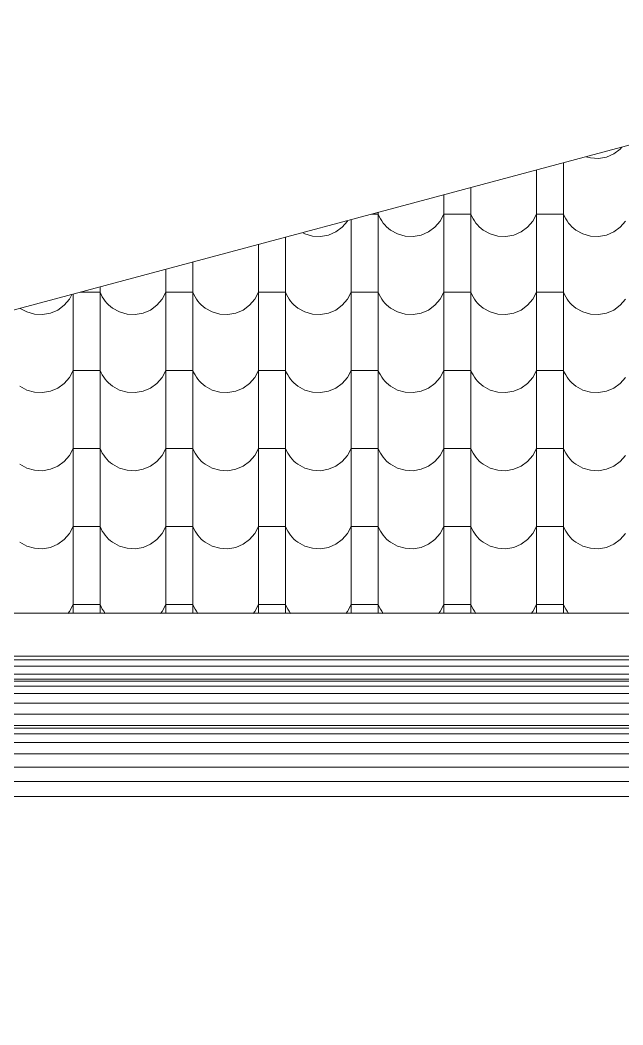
# Model space of a CAD drawing. Header units: millimetres. Extents: x 3554773 to 3850347, y -1853213 to -1653133.
# Drawn here: x 3582313 to 3586654, y -1696545 to -1689310 of the extents above; entities that cross this region are included whole.
import ezdxf

# ---------------------------------------------------------------- set-up
doc = ezdxf.new("R2010")
doc.units = ezdxf.units.MM
doc.header["$MEASUREMENT"] = 0
doc.set_wipeout_variables(frame=1)
doc.linetypes.add('Wipeout_Contour', pattern=[1000, 0, -1000])
doc.layers.add('Shell - Roof', color=7, linetype='Continuous')
doc.layers.add('Structural - Bearing', color=7, linetype='Continuous')
for name, color, linetype, lineweight, true_color in [('Shell - Roof_Pen_No__72', 7, 'Continuous', 20, 0xbf8080), ('Shell - Roof_Pen_No__92', 7, 'Continuous', 13, 0xbf8080), ('Structural - Bearing_Pen_No__87', 7, 'Continuous', 20, 0x6a6a6a)]:
    doc.layers.add(name, color=color, linetype=linetype, lineweight=lineweight, true_color=true_color)

# ---------------------------------------------------------------- blocks, each defined once
blk = doc.blocks.new('*X17', base_point=(2062354.7, -947561.6))
at = {"layer": 'Shell - Roof_Pen_No__72', "linetype": 'Continuous'}
for p, q in [((3674694.7, -1724788.4), (3674697.8, -1724784.9)), ((3674634.1, -1724801.9), (3674642, -1724804.1)), ((3674656.2, -1724804.9), (3674670.2, -1724802.4)), ((3674670.2, -1724802.4), (3674683.2, -1724796.8)), ((3674683.2, -1724796.8), (3674694.7, -1724788.4)), ((3674593.7, -1724812.8), (3674593.7, -1724849.6)), ((3674642, -1724804.1), (3674656.2, -1724804.9)), ((3674545.7, -1724825.6), (3674545.7, -1724849.6)), ((3674545.7, -1724850.1), (3674545.7, -1724988.6)), ((3674593.7, -1724850.1), (3674593.7, -1724988.6)), ((3674380.7, -1724869.8), (3674380.7, -1724988.6)), ((3674428.7, -1724857), (3674428.7, -1724988.6)), ((3674263.7, -1724904.2), (3674252.5, -1724904.2)), ((3674263.7, -1724901.2), (3674263.7, -1724988.6)), ((3674263.7, -1724904.2), (3674265.5, -1724908.4)), ((3674265.5, -1724908.4), (3674267.7, -1724912.4)), ((3674374, -1724916.7), (3674380.7, -1724904.2)), ((3674404.7, -1724904.2), (3674380.7, -1724904.2)), ((3674428.7, -1724904.2), (3674404.7, -1724904.2)), ((3674428.7, -1724904.2), (3674430.5, -1724908.4)), ((3674430.5, -1724908.4), (3674432.7, -1724912.4)), ((3674539, -1724916.7), (3674545.7, -1724904.2)), ((3674569.7, -1724904.2), (3674545.7, -1724904.2)), ((3674593.7, -1724904.2), (3674569.7, -1724904.2)), ((3674593.7, -1724904.2), (3674595.5, -1724908.4)), ((3674595.5, -1724908.4), (3674597.7, -1724912.4)), ((3674188.2, -1724935.8), (3674199.7, -1724927.4)), ((3674199.7, -1724927.4), (3674209, -1724916.7)), ((3674209, -1724916.7), (3674209.6, -1724915.7)), ((3674215.7, -1724914), (3674215.7, -1724988.6)), ((3674267.7, -1724912.4), (3674270.1, -1724916.3)), ((3674270.1, -1724916.3), (3674272.7, -1724919.9)), ((3674272.7, -1724919.9), (3674275.7, -1724923.4)), ((3674275.7, -1724923.4), (3674278.9, -1724926.7)), ((3674278.9, -1724926.7), (3674282.3, -1724929.7)), ((3674353.2, -1724935.8), (3674364.7, -1724927.4)), ((3674364.7, -1724927.4), (3674374, -1724916.7)), ((3674432.7, -1724912.4), (3674435.1, -1724916.3)), ((3674435.1, -1724916.3), (3674437.7, -1724919.9)), ((3674437.7, -1724919.9), (3674440.7, -1724923.4)), ((3674440.7, -1724923.4), (3674443.9, -1724926.7)), ((3674443.9, -1724926.7), (3674447.3, -1724929.7)), ((3674518.2, -1724935.8), (3674529.7, -1724927.4)), ((3674529.7, -1724927.4), (3674539, -1724916.7)), ((3674597.7, -1724912.4), (3674600.1, -1724916.3)), ((3674600.1, -1724916.3), (3674602.7, -1724919.9)), ((3674602.7, -1724919.9), (3674605.7, -1724923.4)), ((3674605.7, -1724923.4), (3674608.9, -1724926.7)), ((3674608.9, -1724926.7), (3674612.3, -1724929.7)), ((3674683.2, -1724935.8), (3674694.7, -1724927.4)), ((3674694.7, -1724927.4), (3674704, -1724916.7)), ((3674098.7, -1724945.4), (3674098.7, -1724988.6)), ((3674129.5, -1724937.1), (3674133.3, -1724939.3)), ((3674133.3, -1724939.3), (3674147, -1724943.1)), ((3674147, -1724943.1), (3674161.2, -1724943.9)), ((3674161.2, -1724943.9), (3674175.2, -1724941.4)), ((3674175.2, -1724941.4), (3674188.2, -1724935.8)), ((3674282.3, -1724929.7), (3674285.9, -1724932.4)), ((3674285.9, -1724932.4), (3674298.3, -1724939.3)), ((3674298.3, -1724939.3), (3674312, -1724943.1)), ((3674312, -1724943.1), (3674326.2, -1724943.9)), ((3674326.2, -1724943.9), (3674340.2, -1724941.4)), ((3674340.2, -1724941.4), (3674353.2, -1724935.8)), ((3674447.3, -1724929.7), (3674450.9, -1724932.4)), ((3674450.9, -1724932.4), (3674463.3, -1724939.3)), ((3674463.3, -1724939.3), (3674477, -1724943.1)), ((3674477, -1724943.1), (3674491.2, -1724943.9)), ((3674491.2, -1724943.9), (3674505.2, -1724941.4)), ((3674505.2, -1724941.4), (3674518.2, -1724935.8)), ((3674612.3, -1724929.7), (3674615.9, -1724932.4)), ((3674615.9, -1724932.4), (3674628.3, -1724939.3)), ((3674628.3, -1724939.3), (3674642, -1724943.1)), ((3674642, -1724943.1), (3674656.2, -1724943.9)), ((3674656.2, -1724943.9), (3674670.2, -1724941.4)), ((3674670.2, -1724941.4), (3674683.2, -1724935.8)), ((3674050.7, -1724958.3), (3674050.7, -1724988.6)), ((3673933.7, -1724989.6), (3673933.7, -1725127.6)), ((3674050.7, -1724989.1), (3674050.7, -1725127.6)), ((3674098.7, -1724989.1), (3674098.7, -1725127.6)), ((3674215.7, -1724989.1), (3674215.7, -1725127.6)), ((3674263.7, -1724989.1), (3674263.7, -1725127.6)), ((3674380.7, -1724989.1), (3674380.7, -1725127.6)), ((3674428.7, -1724989.1), (3674428.7, -1725127.6)), ((3674545.7, -1724989.1), (3674545.7, -1725127.6)), ((3674593.7, -1724989.1), (3674593.7, -1725127.6)), ((3673885.7, -1725002.5), (3673885.7, -1725127.6)), ((3673768.7, -1725033.8), (3673768.7, -1725127.6)), ((3673714, -1725055.7), (3673718.5, -1725047.3)), ((3673720.7, -1725046.7), (3673720.7, -1725127.6)), ((3673744.7, -1725043.2), (3673733.7, -1725043.2)), ((3673768.7, -1725043.2), (3673744.7, -1725043.2)), ((3673768.7, -1725043.2), (3673770.5, -1725047.4)), ((3673770.5, -1725047.4), (3673772.7, -1725051.4)), ((3673772.7, -1725051.4), (3673775.1, -1725055.3)), ((3673879, -1725055.7), (3673885.7, -1725043.2)), ((3673909.7, -1725043.2), (3673885.7, -1725043.2)), ((3673933.7, -1725043.2), (3673909.7, -1725043.2)), ((3673933.7, -1725043.2), (3673935.5, -1725047.4)), ((3673935.5, -1725047.4), (3673937.7, -1725051.4)), ((3673937.7, -1725051.4), (3673940.1, -1725055.3)), ((3674044, -1725055.7), (3674050.7, -1725043.2)), ((3674074.7, -1725043.2), (3674050.7, -1725043.2)), ((3674098.7, -1725043.2), (3674074.7, -1725043.2)), ((3674098.7, -1725043.2), (3674100.5, -1725047.4)), ((3674100.5, -1725047.4), (3674102.7, -1725051.4)), ((3674102.7, -1725051.4), (3674105.1, -1725055.3)), ((3674209, -1725055.7), (3674215.7, -1725043.2)), ((3674239.7, -1725043.2), (3674215.7, -1725043.2)), ((3674263.7, -1725043.2), (3674239.7, -1725043.2)), ((3674263.7, -1725043.2), (3674265.5, -1725047.4)), ((3674265.5, -1725047.4), (3674267.7, -1725051.4)), ((3674267.7, -1725051.4), (3674270.1, -1725055.3)), ((3674374, -1725055.7), (3674380.7, -1725043.2)), ((3674404.7, -1725043.2), (3674380.7, -1725043.2)), ((3674428.7, -1725043.2), (3674404.7, -1725043.2)), ((3674428.7, -1725043.2), (3674430.5, -1725047.4)), ((3674430.5, -1725047.4), (3674432.7, -1725051.4)), ((3674432.7, -1725051.4), (3674435.1, -1725055.3)), ((3674539, -1725055.7), (3674545.7, -1725043.2)), ((3674569.7, -1725043.2), (3674545.7, -1725043.2)), ((3674593.7, -1725043.2), (3674569.7, -1725043.2)), ((3674593.7, -1725043.2), (3674595.5, -1725047.4)), ((3674595.5, -1725047.4), (3674597.7, -1725051.4)), ((3674597.7, -1725051.4), (3674600.1, -1725055.3)), ((3673693.2, -1725074.8), (3673704.7, -1725066.4)), ((3673704.7, -1725066.4), (3673714, -1725055.7)), ((3673775.1, -1725055.3), (3673777.7, -1725058.9)), ((3673777.7, -1725058.9), (3673780.7, -1725062.4)), ((3673780.7, -1725062.4), (3673783.9, -1725065.7)), ((3673783.9, -1725065.7), (3673787.3, -1725068.7)), ((3673787.3, -1725068.7), (3673790.9, -1725071.4)), ((3673790.9, -1725071.4), (3673803.3, -1725078.3)), ((3673858.2, -1725074.8), (3673869.7, -1725066.4)), ((3673869.7, -1725066.4), (3673879, -1725055.7)), ((3673940.1, -1725055.3), (3673942.7, -1725058.9)), ((3673942.7, -1725058.9), (3673945.7, -1725062.4)), ((3673945.7, -1725062.4), (3673948.9, -1725065.7)), ((3673948.9, -1725065.7), (3673952.3, -1725068.7)), ((3673952.3, -1725068.7), (3673955.9, -1725071.4)), ((3673955.9, -1725071.4), (3673968.3, -1725078.3)), ((3674023.2, -1725074.8), (3674034.7, -1725066.4)), ((3674034.7, -1725066.4), (3674044, -1725055.7)), ((3674105.1, -1725055.3), (3674107.7, -1725058.9)), ((3674107.7, -1725058.9), (3674110.7, -1725062.4)), ((3674110.7, -1725062.4), (3674113.9, -1725065.7)), ((3674113.9, -1725065.7), (3674117.3, -1725068.7)), ((3674117.3, -1725068.7), (3674120.9, -1725071.4)), ((3674120.9, -1725071.4), (3674133.3, -1725078.3)), ((3674188.2, -1725074.8), (3674199.7, -1725066.4)), ((3674199.7, -1725066.4), (3674209, -1725055.7)), ((3674270.1, -1725055.3), (3674272.7, -1725058.9)), ((3674272.7, -1725058.9), (3674275.7, -1725062.4)), ((3674275.7, -1725062.4), (3674278.9, -1725065.7)), ((3674278.9, -1725065.7), (3674282.3, -1725068.7)), ((3674282.3, -1725068.7), (3674285.9, -1725071.4)), ((3674285.9, -1725071.4), (3674298.3, -1725078.3)), ((3674353.2, -1725074.8), (3674364.7, -1725066.4)), ((3674364.7, -1725066.4), (3674374, -1725055.7)), ((3674435.1, -1725055.3), (3674437.7, -1725058.9)), ((3674437.7, -1725058.9), (3674440.7, -1725062.4)), ((3674440.7, -1725062.4), (3674443.9, -1725065.7)), ((3674443.9, -1725065.7), (3674447.3, -1725068.7)), ((3674447.3, -1725068.7), (3674450.9, -1725071.4)), ((3674450.9, -1725071.4), (3674463.3, -1725078.3)), ((3674518.2, -1725074.8), (3674529.7, -1725066.4)), ((3674529.7, -1725066.4), (3674539, -1725055.7)), ((3674600.1, -1725055.3), (3674602.7, -1725058.9)), ((3674602.7, -1725058.9), (3674605.7, -1725062.4)), ((3674605.7, -1725062.4), (3674608.9, -1725065.7)), ((3674608.9, -1725065.7), (3674612.3, -1725068.7)), ((3674612.3, -1725068.7), (3674615.9, -1725071.4)), ((3674615.9, -1725071.4), (3674628.3, -1725078.3)), ((3674683.2, -1725074.8), (3674694.7, -1725066.4)), ((3674694.7, -1725066.4), (3674704, -1725055.7)), ((3673626.7, -1725071.9), (3673638.3, -1725078.3)), ((3673638.3, -1725078.3), (3673652, -1725082.1)), ((3673652, -1725082.1), (3673666.2, -1725082.9)), ((3673666.2, -1725082.9), (3673680.2, -1725080.4)), ((3673680.2, -1725080.4), (3673693.2, -1725074.8)), ((3673803.3, -1725078.3), (3673817, -1725082.1)), ((3673817, -1725082.1), (3673831.2, -1725082.9)), ((3673831.2, -1725082.9), (3673845.2, -1725080.4)), ((3673845.2, -1725080.4), (3673858.2, -1725074.8)), ((3673968.3, -1725078.3), (3673982, -1725082.1)), ((3673982, -1725082.1), (3673996.2, -1725082.9)), ((3673996.2, -1725082.9), (3674010.2, -1725080.4)), ((3674010.2, -1725080.4), (3674023.2, -1725074.8)), ((3674133.3, -1725078.3), (3674147, -1725082.1)), ((3674147, -1725082.1), (3674161.2, -1725082.9)), ((3674161.2, -1725082.9), (3674175.2, -1725080.4)), ((3674175.2, -1725080.4), (3674188.2, -1725074.8)), ((3674298.3, -1725078.3), (3674312, -1725082.1)), ((3674312, -1725082.1), (3674326.2, -1725082.9)), ((3674326.2, -1725082.9), (3674340.2, -1725080.4)), ((3674340.2, -1725080.4), (3674353.2, -1725074.8)), ((3674463.3, -1725078.3), (3674477, -1725082.1)), ((3674477, -1725082.1), (3674491.2, -1725082.9)), ((3674491.2, -1725082.9), (3674505.2, -1725080.4)), ((3674505.2, -1725080.4), (3674518.2, -1725074.8)), ((3674628.3, -1725078.3), (3674642, -1725082.1)), ((3674642, -1725082.1), (3674656.2, -1725082.9)), ((3674656.2, -1725082.9), (3674670.2, -1725080.4)), ((3674670.2, -1725080.4), (3674683.2, -1725074.8)), ((3673720.7, -1725128.1), (3673720.7, -1725266.6)), ((3673768.7, -1725128.1), (3673768.7, -1725266.6)), ((3673885.7, -1725128.1), (3673885.7, -1725266.6)), ((3673933.7, -1725128.1), (3673933.7, -1725266.6)), ((3674050.7, -1725128.1), (3674050.7, -1725266.6)), ((3674098.7, -1725128.1), (3674098.7, -1725266.6)), ((3674215.7, -1725128.1), (3674215.7, -1725266.6)), ((3674263.7, -1725128.1), (3674263.7, -1725266.6)), ((3674380.7, -1725128.1), (3674380.7, -1725266.6)), ((3674428.7, -1725128.1), (3674428.7, -1725266.6)), ((3674545.7, -1725128.1), (3674545.7, -1725266.6)), ((3674593.7, -1725128.1), (3674593.7, -1725266.6)), ((3673704.7, -1725205.4), (3673714, -1725194.7)), ((3673714, -1725194.7), (3673720.7, -1725182.2)), ((3673744.7, -1725182.2), (3673720.7, -1725182.2)), ((3673768.7, -1725182.2), (3673744.7, -1725182.2)), ((3673768.7, -1725182.2), (3673770.5, -1725186.4)), ((3673770.5, -1725186.4), (3673772.7, -1725190.4)), ((3673772.7, -1725190.4), (3673775.1, -1725194.3)), ((3673775.1, -1725194.3), (3673777.7, -1725197.9)), ((3673869.7, -1725205.4), (3673879, -1725194.7)), ((3673879, -1725194.7), (3673885.7, -1725182.2)), ((3673909.7, -1725182.2), (3673885.7, -1725182.2)), ((3673933.7, -1725182.2), (3673909.7, -1725182.2)), ((3673933.7, -1725182.2), (3673935.5, -1725186.4)), ((3673935.5, -1725186.4), (3673937.7, -1725190.4)), ((3673937.7, -1725190.4), (3673940.1, -1725194.3)), ((3673940.1, -1725194.3), (3673942.7, -1725197.9)), ((3674034.7, -1725205.4), (3674044, -1725194.7)), ((3674044, -1725194.7), (3674050.7, -1725182.2)), ((3674074.7, -1725182.2), (3674050.7, -1725182.2)), ((3674098.7, -1725182.2), (3674074.7, -1725182.2)), ((3674098.7, -1725182.2), (3674100.5, -1725186.4)), ((3674100.5, -1725186.4), (3674102.7, -1725190.4)), ((3674102.7, -1725190.4), (3674105.1, -1725194.3)), ((3674105.1, -1725194.3), (3674107.7, -1725197.9)), ((3674199.7, -1725205.4), (3674209, -1725194.7)), ((3674209, -1725194.7), (3674215.7, -1725182.2)), ((3674239.7, -1725182.2), (3674215.7, -1725182.2)), ((3674263.7, -1725182.2), (3674239.7, -1725182.2)), ((3674263.7, -1725182.2), (3674265.5, -1725186.4)), ((3674265.5, -1725186.4), (3674267.7, -1725190.4)), ((3674267.7, -1725190.4), (3674270.1, -1725194.3)), ((3674270.1, -1725194.3), (3674272.7, -1725197.9)), ((3674364.7, -1725205.4), (3674374, -1725194.7)), ((3674374, -1725194.7), (3674380.7, -1725182.2)), ((3674404.7, -1725182.2), (3674380.7, -1725182.2)), ((3674428.7, -1725182.2), (3674404.7, -1725182.2)), ((3674428.7, -1725182.2), (3674430.5, -1725186.4)), ((3674430.5, -1725186.4), (3674432.7, -1725190.4)), ((3674432.7, -1725190.4), (3674435.1, -1725194.3)), ((3674435.1, -1725194.3), (3674437.7, -1725197.9)), ((3674529.7, -1725205.4), (3674539, -1725194.7)), ((3674539, -1725194.7), (3674545.7, -1725182.2)), ((3674569.7, -1725182.2), (3674545.7, -1725182.2)), ((3674593.7, -1725182.2), (3674569.7, -1725182.2)), ((3674593.7, -1725182.2), (3674595.5, -1725186.4)), ((3674595.5, -1725186.4), (3674597.7, -1725190.4)), ((3674597.7, -1725190.4), (3674600.1, -1725194.3)), ((3674600.1, -1725194.3), (3674602.7, -1725197.9)), ((3674694.7, -1725205.4), (3674704, -1725194.7)), ((3673625.9, -1725210.4), (3673638.3, -1725217.3)), ((3673680.2, -1725219.4), (3673693.2, -1725213.8)), ((3673693.2, -1725213.8), (3673704.7, -1725205.4)), ((3673777.7, -1725197.9), (3673780.7, -1725201.4)), ((3673780.7, -1725201.4), (3673783.9, -1725204.7)), ((3673783.9, -1725204.7), (3673787.3, -1725207.7)), ((3673787.3, -1725207.7), (3673790.9, -1725210.4)), ((3673790.9, -1725210.4), (3673803.3, -1725217.3)), ((3673845.2, -1725219.4), (3673858.2, -1725213.8)), ((3673858.2, -1725213.8), (3673869.7, -1725205.4)), ((3673942.7, -1725197.9), (3673945.7, -1725201.4)), ((3673945.7, -1725201.4), (3673948.9, -1725204.7)), ((3673948.9, -1725204.7), (3673952.3, -1725207.7)), ((3673952.3, -1725207.7), (3673955.9, -1725210.4)), ((3673955.9, -1725210.4), (3673968.3, -1725217.3)), ((3674010.2, -1725219.4), (3674023.2, -1725213.8)), ((3674023.2, -1725213.8), (3674034.7, -1725205.4)), ((3674107.7, -1725197.9), (3674110.7, -1725201.4)), ((3674110.7, -1725201.4), (3674113.9, -1725204.7)), ((3674113.9, -1725204.7), (3674117.3, -1725207.7)), ((3674117.3, -1725207.7), (3674120.9, -1725210.4)), ((3674120.9, -1725210.4), (3674133.3, -1725217.3)), ((3674175.2, -1725219.4), (3674188.2, -1725213.8)), ((3674188.2, -1725213.8), (3674199.7, -1725205.4)), ((3674272.7, -1725197.9), (3674275.7, -1725201.4)), ((3674275.7, -1725201.4), (3674278.9, -1725204.7)), ((3674278.9, -1725204.7), (3674282.3, -1725207.7)), ((3674282.3, -1725207.7), (3674285.9, -1725210.4)), ((3674285.9, -1725210.4), (3674298.3, -1725217.3)), ((3674340.2, -1725219.4), (3674353.2, -1725213.8)), ((3674353.2, -1725213.8), (3674364.7, -1725205.4)), ((3674437.7, -1725197.9), (3674440.7, -1725201.4)), ((3674440.7, -1725201.4), (3674443.9, -1725204.7)), ((3674443.9, -1725204.7), (3674447.3, -1725207.7)), ((3674447.3, -1725207.7), (3674450.9, -1725210.4)), ((3674450.9, -1725210.4), (3674463.3, -1725217.3)), ((3674505.2, -1725219.4), (3674518.2, -1725213.8)), ((3674518.2, -1725213.8), (3674529.7, -1725205.4)), ((3674602.7, -1725197.9), (3674605.7, -1725201.4)), ((3674605.7, -1725201.4), (3674608.9, -1725204.7)), ((3674608.9, -1725204.7), (3674612.3, -1725207.7)), ((3674612.3, -1725207.7), (3674615.9, -1725210.4)), ((3674615.9, -1725210.4), (3674628.3, -1725217.3)), ((3674670.2, -1725219.4), (3674683.2, -1725213.8)), ((3674683.2, -1725213.8), (3674694.7, -1725205.4)), ((3673638.3, -1725217.3), (3673652, -1725221.1)), ((3673652, -1725221.1), (3673666.2, -1725221.9)), ((3673666.2, -1725221.9), (3673680.2, -1725219.4)), ((3673803.3, -1725217.3), (3673817, -1725221.1)), ((3673817, -1725221.1), (3673831.2, -1725221.9)), ((3673831.2, -1725221.9), (3673845.2, -1725219.4)), ((3673968.3, -1725217.3), (3673982, -1725221.1)), ((3673982, -1725221.1), (3673996.2, -1725221.9)), ((3673996.2, -1725221.9), (3674010.2, -1725219.4)), ((3674133.3, -1725217.3), (3674147, -1725221.1)), ((3674147, -1725221.1), (3674161.2, -1725221.9)), ((3674161.2, -1725221.9), (3674175.2, -1725219.4)), ((3674298.3, -1725217.3), (3674312, -1725221.1)), ((3674312, -1725221.1), (3674326.2, -1725221.9)), ((3674326.2, -1725221.9), (3674340.2, -1725219.4)), ((3674463.3, -1725217.3), (3674477, -1725221.1)), ((3674477, -1725221.1), (3674491.2, -1725221.9)), ((3674491.2, -1725221.9), (3674505.2, -1725219.4)), ((3674628.3, -1725217.3), (3674642, -1725221.1)), ((3674642, -1725221.1), (3674656.2, -1725221.9)), ((3674656.2, -1725221.9), (3674670.2, -1725219.4)), ((3673720.7, -1725267.1), (3673720.7, -1725405.6)), ((3673768.7, -1725267.1), (3673768.7, -1725405.6)), ((3673885.7, -1725267.1), (3673885.7, -1725405.6)), ((3673933.7, -1725267.1), (3673933.7, -1725405.6)), ((3674050.7, -1725267.1), (3674050.7, -1725405.6)), ((3674098.7, -1725267.1), (3674098.7, -1725405.6)), ((3674215.7, -1725267.1), (3674215.7, -1725405.6)), ((3674263.7, -1725267.1), (3674263.7, -1725405.6)), ((3674380.7, -1725267.1), (3674380.7, -1725405.6)), ((3674428.7, -1725267.1), (3674428.7, -1725405.6)), ((3674545.7, -1725267.1), (3674545.7, -1725405.6)), ((3674593.7, -1725267.1), (3674593.7, -1725405.6)), ((3673714, -1725333.7), (3673720.7, -1725321.2)), ((3673744.7, -1725321.2), (3673720.7, -1725321.2)), ((3673768.7, -1725321.2), (3673744.7, -1725321.2)), ((3673768.7, -1725321.2), (3673770.5, -1725325.4)), ((3673879, -1725333.7), (3673885.7, -1725321.2)), ((3673909.7, -1725321.2), (3673885.7, -1725321.2)), ((3673933.7, -1725321.2), (3673909.7, -1725321.2)), ((3673933.7, -1725321.2), (3673935.5, -1725325.4)), ((3674044, -1725333.7), (3674050.7, -1725321.2)), ((3674074.7, -1725321.2), (3674050.7, -1725321.2)), ((3674098.7, -1725321.2), (3674074.7, -1725321.2)), ((3674098.7, -1725321.2), (3674100.5, -1725325.4)), ((3674209, -1725333.7), (3674215.7, -1725321.2)), ((3674239.7, -1725321.2), (3674215.7, -1725321.2)), ((3674263.7, -1725321.2), (3674239.7, -1725321.2)), ((3674263.7, -1725321.2), (3674265.5, -1725325.4)), ((3674374, -1725333.7), (3674380.7, -1725321.2)), ((3674404.7, -1725321.2), (3674380.7, -1725321.2)), ((3674428.7, -1725321.2), (3674404.7, -1725321.2)), ((3674428.7, -1725321.2), (3674430.5, -1725325.4)), ((3674539, -1725333.7), (3674545.7, -1725321.2)), ((3674569.7, -1725321.2), (3674545.7, -1725321.2)), ((3674593.7, -1725321.2), (3674569.7, -1725321.2)), ((3674593.7, -1725321.2), (3674595.5, -1725325.4)), ((3673704.7, -1725344.4), (3673714, -1725333.7)), ((3673770.5, -1725325.4), (3673772.7, -1725329.4)), ((3673772.7, -1725329.4), (3673775.1, -1725333.3)), ((3673775.1, -1725333.3), (3673777.7, -1725336.9)), ((3673777.7, -1725336.9), (3673780.7, -1725340.4)), ((3673869.7, -1725344.4), (3673879, -1725333.7)), ((3673935.5, -1725325.4), (3673937.7, -1725329.4)), ((3673937.7, -1725329.4), (3673940.1, -1725333.3)), ((3673940.1, -1725333.3), (3673942.7, -1725336.9)), ((3673942.7, -1725336.9), (3673945.7, -1725340.4)), ((3674034.7, -1725344.4), (3674044, -1725333.7)), ((3674100.5, -1725325.4), (3674102.7, -1725329.4)), ((3674102.7, -1725329.4), (3674105.1, -1725333.3)), ((3674105.1, -1725333.3), (3674107.7, -1725336.9)), ((3674107.7, -1725336.9), (3674110.7, -1725340.4)), ((3674199.7, -1725344.4), (3674209, -1725333.7)), ((3674265.5, -1725325.4), (3674267.7, -1725329.4)), ((3674267.7, -1725329.4), (3674270.1, -1725333.3)), ((3674270.1, -1725333.3), (3674272.7, -1725336.9)), ((3674272.7, -1725336.9), (3674275.7, -1725340.4)), ((3674364.7, -1725344.4), (3674374, -1725333.7)), ((3674430.5, -1725325.4), (3674432.7, -1725329.4)), ((3674432.7, -1725329.4), (3674435.1, -1725333.3)), ((3674435.1, -1725333.3), (3674437.7, -1725336.9)), ((3674437.7, -1725336.9), (3674440.7, -1725340.4)), ((3674529.7, -1725344.4), (3674539, -1725333.7)), ((3674595.5, -1725325.4), (3674597.7, -1725329.4)), ((3674597.7, -1725329.4), (3674600.1, -1725333.3)), ((3674600.1, -1725333.3), (3674602.7, -1725336.9)), ((3674602.7, -1725336.9), (3674605.7, -1725340.4)), ((3674694.7, -1725344.4), (3674704, -1725333.7)), ((3673625.9, -1725349.4), (3673638.3, -1725356.3)), ((3673638.3, -1725356.3), (3673652, -1725360.1)), ((3673680.2, -1725358.4), (3673693.2, -1725352.8)), ((3673693.2, -1725352.8), (3673704.7, -1725344.4)), ((3673780.7, -1725340.4), (3673783.9, -1725343.7)), ((3673783.9, -1725343.7), (3673787.3, -1725346.7)), ((3673787.3, -1725346.7), (3673790.9, -1725349.4)), ((3673790.9, -1725349.4), (3673803.3, -1725356.3)), ((3673803.3, -1725356.3), (3673817, -1725360.1)), ((3673845.2, -1725358.4), (3673858.2, -1725352.8)), ((3673858.2, -1725352.8), (3673869.7, -1725344.4)), ((3673945.7, -1725340.4), (3673948.9, -1725343.7)), ((3673948.9, -1725343.7), (3673952.3, -1725346.7)), ((3673952.3, -1725346.7), (3673955.9, -1725349.4)), ((3673955.9, -1725349.4), (3673968.3, -1725356.3)), ((3673968.3, -1725356.3), (3673982, -1725360.1)), ((3674010.2, -1725358.4), (3674023.2, -1725352.8)), ((3674023.2, -1725352.8), (3674034.7, -1725344.4)), ((3674110.7, -1725340.4), (3674113.9, -1725343.7)), ((3674113.9, -1725343.7), (3674117.3, -1725346.7)), ((3674117.3, -1725346.7), (3674120.9, -1725349.4)), ((3674120.9, -1725349.4), (3674133.3, -1725356.3)), ((3674133.3, -1725356.3), (3674147, -1725360.1)), ((3674175.2, -1725358.4), (3674188.2, -1725352.8)), ((3674188.2, -1725352.8), (3674199.7, -1725344.4)), ((3674275.7, -1725340.4), (3674278.9, -1725343.7)), ((3674278.9, -1725343.7), (3674282.3, -1725346.7)), ((3674282.3, -1725346.7), (3674285.9, -1725349.4)), ((3674285.9, -1725349.4), (3674298.3, -1725356.3)), ((3674298.3, -1725356.3), (3674312, -1725360.1)), ((3674340.2, -1725358.4), (3674353.2, -1725352.8)), ((3674353.2, -1725352.8), (3674364.7, -1725344.4)), ((3674440.7, -1725340.4), (3674443.9, -1725343.7)), ((3674443.9, -1725343.7), (3674447.3, -1725346.7)), ((3674447.3, -1725346.7), (3674450.9, -1725349.4)), ((3674450.9, -1725349.4), (3674463.3, -1725356.3)), ((3674463.3, -1725356.3), (3674477, -1725360.1)), ((3674505.2, -1725358.4), (3674518.2, -1725352.8)), ((3674518.2, -1725352.8), (3674529.7, -1725344.4)), ((3674605.7, -1725340.4), (3674608.9, -1725343.7)), ((3674608.9, -1725343.7), (3674612.3, -1725346.7)), ((3674612.3, -1725346.7), (3674615.9, -1725349.4)), ((3674615.9, -1725349.4), (3674628.3, -1725356.3)), ((3674628.3, -1725356.3), (3674642, -1725360.1)), ((3674670.2, -1725358.4), (3674683.2, -1725352.8)), ((3674683.2, -1725352.8), (3674694.7, -1725344.4)), ((3673652, -1725360.1), (3673666.2, -1725360.9)), ((3673666.2, -1725360.9), (3673680.2, -1725358.4)), ((3673817, -1725360.1), (3673831.2, -1725360.9)), ((3673831.2, -1725360.9), (3673845.2, -1725358.4)), ((3673982, -1725360.1), (3673996.2, -1725360.9)), ((3673996.2, -1725360.9), (3674010.2, -1725358.4)), ((3674147, -1725360.1), (3674161.2, -1725360.9)), ((3674161.2, -1725360.9), (3674175.2, -1725358.4)), ((3674312, -1725360.1), (3674326.2, -1725360.9)), ((3674326.2, -1725360.9), (3674340.2, -1725358.4)), ((3674477, -1725360.1), (3674491.2, -1725360.9)), ((3674491.2, -1725360.9), (3674505.2, -1725358.4)), ((3674642, -1725360.1), (3674656.2, -1725360.9)), ((3674656.2, -1725360.9), (3674670.2, -1725358.4)), ((3673720.7, -1725406.1), (3673720.7, -1725544.6)), ((3673768.7, -1725406.1), (3673768.7, -1725544.6)), ((3673885.7, -1725406.1), (3673885.7, -1725544.6)), ((3673933.7, -1725406.1), (3673933.7, -1725544.6)), ((3674050.7, -1725406.1), (3674050.7, -1725544.6)), ((3674098.7, -1725406.1), (3674098.7, -1725544.6)), ((3674215.7, -1725406.1), (3674215.7, -1725544.6)), ((3674263.7, -1725406.1), (3674263.7, -1725544.6)), ((3674380.7, -1725406.1), (3674380.7, -1725544.6)), ((3674428.7, -1725406.1), (3674428.7, -1725544.6)), ((3674545.7, -1725406.1), (3674545.7, -1725544.6)), ((3674593.7, -1725406.1), (3674593.7, -1725544.6)), ((3673714, -1725472.7), (3673720.7, -1725460.2)), ((3673744.7, -1725460.2), (3673720.7, -1725460.2)), ((3673768.7, -1725460.2), (3673744.7, -1725460.2)), ((3673768.7, -1725460.2), (3673770.5, -1725464.4)), ((3673770.5, -1725464.4), (3673772.7, -1725468.4)), ((3673879, -1725472.7), (3673885.7, -1725460.2)), ((3673909.7, -1725460.2), (3673885.7, -1725460.2)), ((3673933.7, -1725460.2), (3673909.7, -1725460.2)), ((3673933.7, -1725460.2), (3673935.5, -1725464.4)), ((3673935.5, -1725464.4), (3673937.7, -1725468.4)), ((3674044, -1725472.7), (3674050.7, -1725460.2)), ((3674074.7, -1725460.2), (3674050.7, -1725460.2)), ((3674098.7, -1725460.2), (3674074.7, -1725460.2)), ((3674098.7, -1725460.2), (3674100.5, -1725464.4)), ((3674100.5, -1725464.4), (3674102.7, -1725468.4)), ((3674209, -1725472.7), (3674215.7, -1725460.2)), ((3674239.7, -1725460.2), (3674215.7, -1725460.2)), ((3674263.7, -1725460.2), (3674239.7, -1725460.2)), ((3674263.7, -1725460.2), (3674265.5, -1725464.4)), ((3674265.5, -1725464.4), (3674267.7, -1725468.4)), ((3674374, -1725472.7), (3674380.7, -1725460.2)), ((3674404.7, -1725460.2), (3674380.7, -1725460.2)), ((3674428.7, -1725460.2), (3674404.7, -1725460.2)), ((3674428.7, -1725460.2), (3674430.5, -1725464.4)), ((3674430.5, -1725464.4), (3674432.7, -1725468.4)), ((3674539, -1725472.7), (3674545.7, -1725460.2)), ((3674569.7, -1725460.2), (3674545.7, -1725460.2)), ((3674593.7, -1725460.2), (3674569.7, -1725460.2)), ((3674593.7, -1725460.2), (3674595.5, -1725464.4)), ((3674595.5, -1725464.4), (3674597.7, -1725468.4)), ((3673704.7, -1725483.4), (3673714, -1725472.7)), ((3673772.7, -1725468.4), (3673775.1, -1725472.3)), ((3673775.1, -1725472.3), (3673777.7, -1725475.9)), ((3673777.7, -1725475.9), (3673780.7, -1725479.4)), ((3673780.7, -1725479.4), (3673783.9, -1725482.7)), ((3673783.9, -1725482.7), (3673787.3, -1725485.7)), ((3673869.7, -1725483.4), (3673879, -1725472.7)), ((3673937.7, -1725468.4), (3673940.1, -1725472.3)), ((3673940.1, -1725472.3), (3673942.7, -1725475.9)), ((3673942.7, -1725475.9), (3673945.7, -1725479.4)), ((3673945.7, -1725479.4), (3673948.9, -1725482.7)), ((3673948.9, -1725482.7), (3673952.3, -1725485.7)), ((3674034.7, -1725483.4), (3674044, -1725472.7)), ((3674102.7, -1725468.4), (3674105.1, -1725472.3)), ((3674105.1, -1725472.3), (3674107.7, -1725475.9)), ((3674107.7, -1725475.9), (3674110.7, -1725479.4)), ((3674110.7, -1725479.4), (3674113.9, -1725482.7)), ((3674113.9, -1725482.7), (3674117.3, -1725485.7)), ((3674199.7, -1725483.4), (3674209, -1725472.7)), ((3674267.7, -1725468.4), (3674270.1, -1725472.3)), ((3674270.1, -1725472.3), (3674272.7, -1725475.9)), ((3674272.7, -1725475.9), (3674275.7, -1725479.4)), ((3674275.7, -1725479.4), (3674278.9, -1725482.7)), ((3674278.9, -1725482.7), (3674282.3, -1725485.7)), ((3674364.7, -1725483.4), (3674374, -1725472.7)), ((3674432.7, -1725468.4), (3674435.1, -1725472.3)), ((3674435.1, -1725472.3), (3674437.7, -1725475.9)), ((3674437.7, -1725475.9), (3674440.7, -1725479.4)), ((3674440.7, -1725479.4), (3674443.9, -1725482.7)), ((3674443.9, -1725482.7), (3674447.3, -1725485.7)), ((3674529.7, -1725483.4), (3674539, -1725472.7)), ((3674597.7, -1725468.4), (3674600.1, -1725472.3)), ((3674600.1, -1725472.3), (3674602.7, -1725475.9)), ((3674602.7, -1725475.9), (3674605.7, -1725479.4)), ((3674605.7, -1725479.4), (3674608.9, -1725482.7)), ((3674608.9, -1725482.7), (3674612.3, -1725485.7)), ((3674694.7, -1725483.4), (3674704, -1725472.7)), ((3673625.9, -1725488.4), (3673638.3, -1725495.3)), ((3673638.3, -1725495.3), (3673652, -1725499.1)), ((3673652, -1725499.1), (3673666.2, -1725499.9)), ((3673666.2, -1725499.9), (3673680.2, -1725497.4)), ((3673680.2, -1725497.4), (3673693.2, -1725491.8)), ((3673693.2, -1725491.8), (3673704.7, -1725483.4)), ((3673787.3, -1725485.7), (3673790.9, -1725488.4)), ((3673790.9, -1725488.4), (3673803.3, -1725495.3)), ((3673803.3, -1725495.3), (3673817, -1725499.1)), ((3673817, -1725499.1), (3673831.2, -1725499.9)), ((3673831.2, -1725499.9), (3673845.2, -1725497.4)), ((3673845.2, -1725497.4), (3673858.2, -1725491.8)), ((3673858.2, -1725491.8), (3673869.7, -1725483.4)), ((3673952.3, -1725485.7), (3673955.9, -1725488.4)), ((3673955.9, -1725488.4), (3673968.3, -1725495.3)), ((3673968.3, -1725495.3), (3673982, -1725499.1)), ((3673982, -1725499.1), (3673996.2, -1725499.9)), ((3673996.2, -1725499.9), (3674010.2, -1725497.4)), ((3674010.2, -1725497.4), (3674023.2, -1725491.8)), ((3674023.2, -1725491.8), (3674034.7, -1725483.4)), ((3674117.3, -1725485.7), (3674120.9, -1725488.4)), ((3674120.9, -1725488.4), (3674133.3, -1725495.3)), ((3674133.3, -1725495.3), (3674147, -1725499.1)), ((3674147, -1725499.1), (3674161.2, -1725499.9)), ((3674161.2, -1725499.9), (3674175.2, -1725497.4)), ((3674175.2, -1725497.4), (3674188.2, -1725491.8)), ((3674188.2, -1725491.8), (3674199.7, -1725483.4)), ((3674282.3, -1725485.7), (3674285.9, -1725488.4)), ((3674285.9, -1725488.4), (3674298.3, -1725495.3)), ((3674298.3, -1725495.3), (3674312, -1725499.1)), ((3674312, -1725499.1), (3674326.2, -1725499.9)), ((3674326.2, -1725499.9), (3674340.2, -1725497.4)), ((3674340.2, -1725497.4), (3674353.2, -1725491.8)), ((3674353.2, -1725491.8), (3674364.7, -1725483.4)), ((3674447.3, -1725485.7), (3674450.9, -1725488.4)), ((3674450.9, -1725488.4), (3674463.3, -1725495.3)), ((3674463.3, -1725495.3), (3674477, -1725499.1)), ((3674477, -1725499.1), (3674491.2, -1725499.9)), ((3674491.2, -1725499.9), (3674505.2, -1725497.4)), ((3674505.2, -1725497.4), (3674518.2, -1725491.8)), ((3674518.2, -1725491.8), (3674529.7, -1725483.4)), ((3674612.3, -1725485.7), (3674615.9, -1725488.4)), ((3674615.9, -1725488.4), (3674628.3, -1725495.3)), ((3674628.3, -1725495.3), (3674642, -1725499.1)), ((3674642, -1725499.1), (3674656.2, -1725499.9)), ((3674656.2, -1725499.9), (3674670.2, -1725497.4)), ((3674670.2, -1725497.4), (3674683.2, -1725491.8)), ((3674683.2, -1725491.8), (3674694.7, -1725483.4)), ((3673720.7, -1725545.1), (3673720.7, -1725614.9)), ((3673768.7, -1725545.1), (3673768.7, -1725614.9)), ((3673885.7, -1725545.1), (3673885.7, -1725614.9)), ((3673933.7, -1725545.1), (3673933.7, -1725614.9)), ((3674050.7, -1725545.1), (3674050.7, -1725614.9)), ((3674098.7, -1725545.1), (3674098.7, -1725614.9)), ((3674215.7, -1725545.1), (3674215.7, -1725614.9)), ((3674263.7, -1725545.1), (3674263.7, -1725614.9)), ((3674380.7, -1725545.1), (3674380.7, -1725614.9)), ((3674428.7, -1725545.1), (3674428.7, -1725614.9)), ((3674545.7, -1725545.1), (3674545.7, -1725614.9)), ((3674593.7, -1725545.1), (3674593.7, -1725614.9)), ((3673714, -1725611.7), (3673720.7, -1725599.2)), ((3673744.7, -1725599.2), (3673720.7, -1725599.2)), ((3673768.7, -1725599.2), (3673744.7, -1725599.2)), ((3673768.7, -1725599.2), (3673770.5, -1725603.4)), ((3673770.5, -1725603.4), (3673772.7, -1725607.4)), ((3673772.7, -1725607.4), (3673775.1, -1725611.3)), ((3673879, -1725611.7), (3673885.7, -1725599.2)), ((3673909.7, -1725599.2), (3673885.7, -1725599.2)), ((3673933.7, -1725599.2), (3673909.7, -1725599.2)), ((3673933.7, -1725599.2), (3673935.5, -1725603.4)), ((3673935.5, -1725603.4), (3673937.7, -1725607.4)), ((3673937.7, -1725607.4), (3673940.1, -1725611.3)), ((3674044, -1725611.7), (3674050.7, -1725599.2)), ((3674074.7, -1725599.2), (3674050.7, -1725599.2)), ((3674098.7, -1725599.2), (3674074.7, -1725599.2)), ((3674098.7, -1725599.2), (3674100.5, -1725603.4)), ((3674100.5, -1725603.4), (3674102.7, -1725607.4)), ((3674102.7, -1725607.4), (3674105.1, -1725611.3)), ((3674209, -1725611.7), (3674215.7, -1725599.2)), ((3674239.7, -1725599.2), (3674215.7, -1725599.2)), ((3674263.7, -1725599.2), (3674239.7, -1725599.2)), ((3674263.7, -1725599.2), (3674265.5, -1725603.4)), ((3674265.5, -1725603.4), (3674267.7, -1725607.4)), ((3674267.7, -1725607.4), (3674270.1, -1725611.3)), ((3674374, -1725611.7), (3674380.7, -1725599.2)), ((3674404.7, -1725599.2), (3674380.7, -1725599.2)), ((3674428.7, -1725599.2), (3674404.7, -1725599.2)), ((3674428.7, -1725599.2), (3674430.5, -1725603.4)), ((3674430.5, -1725603.4), (3674432.7, -1725607.4)), ((3674432.7, -1725607.4), (3674435.1, -1725611.3)), ((3674539, -1725611.7), (3674545.7, -1725599.2)), ((3674569.7, -1725599.2), (3674545.7, -1725599.2)), ((3674593.7, -1725599.2), (3674569.7, -1725599.2)), ((3674593.7, -1725599.2), (3674595.5, -1725603.4)), ((3674595.5, -1725603.4), (3674597.7, -1725607.4)), ((3674597.7, -1725607.4), (3674600.1, -1725611.3)), ((3673711.2, -1725614.9), (3673714, -1725611.7)), ((3673775.1, -1725611.3), (3673777.7, -1725614.9)), ((3673876.2, -1725614.9), (3673879, -1725611.7)), ((3673940.1, -1725611.3), (3673942.7, -1725614.9)), ((3674041.2, -1725614.9), (3674044, -1725611.7)), ((3674105.1, -1725611.3), (3674107.7, -1725614.9)), ((3674206.2, -1725614.9), (3674209, -1725611.7)), ((3674270.1, -1725611.3), (3674272.7, -1725614.9)), ((3674371.2, -1725614.9), (3674374, -1725611.7)), ((3674435.1, -1725611.3), (3674437.7, -1725614.9)), ((3674536.2, -1725614.9), (3674539, -1725611.7)), ((3674600.1, -1725611.3), (3674602.7, -1725614.9))]:
    blk.add_line(p, q, dxfattribs=at)
blk = doc.blocks.new('Fill_9', base_point=(2062354.7, -947561.6))
at = {"color": 254, "linetype": 'Wipeout_Contour', "lineweight": 0, "ltscale": 16243110.99359402}
blk.add_wipeout([(3675542.1, -1724558.6), (3671600.1, -1725614.9), (3676733.4, -1725614.9), (3680675.4, -1724558.6)], dxfattribs=at).dxf.layer = 'Shell - Roof'
at = {"layer": 'Shell - Roof_Pen_No__72', "linetype": 'Continuous'}
blk.add_blockref('*X17', (2062354.7, -947561.6), dxfattribs=at)

msp = doc.modelspace()

# ---------------------------------------------------------------- wipeouts: each hides what was drawn before it
at = {"color": 254, "linetype": 'Wipeout_Contour', "lineweight": 0, "ltscale": 16236540.83885354}
msp.add_wipeout([(3574927.1, -1694900.5), (3574927.1, -1696720.4), (3591239.2, -1696720.4), (3591239.2, -1694900.5)], dxfattribs=at).dxf.layer = 'Structural - Bearing'

# ---------------------------------------------------------------- next in the draw order: wipeouts: each hides what was drawn before it
at = {"color": 254, "linetype": 'Wipeout_Contour', "lineweight": 0, "ltscale": 16232215.59775014}
msp.add_wipeout([(3589282.5, -1694792.5), (3568117.3, -1694792.5), (3568125.4, -1694900.5), (3589290.6, -1694900.5)], dxfattribs=at).dxf.layer = 'Structural - Bearing'

# ---------------------------------------------------------------- next in the draw order: linework, layer by layer
at = {"layer": 'Structural - Bearing_Pen_No__87', "linetype": 'Continuous'}
msp.add_line((3589290.6, -1694900.5), (3568125.4, -1694900.5), dxfattribs=at)

# ---------------------------------------------------------------- next in the draw order: wipeouts: each hides what was drawn before it
at = {"color": 254, "linetype": 'Wipeout_Contour', "lineweight": 0, "ltscale": 16232153.46751436}
msp.add_wipeout([(3589251.4, -1694688.6), (3568086.2, -1694688.6), (3568117.3, -1694792.5), (3589282.5, -1694792.5)], dxfattribs=at).dxf.layer = 'Structural - Bearing'

# ---------------------------------------------------------------- next in the draw order: linework, layer by layer
at = {"layer": 'Structural - Bearing_Pen_No__87', "linetype": 'Continuous'}
msp.add_line((3589282.5, -1694792.5), (3568117.3, -1694792.5), dxfattribs=at)

# ---------------------------------------------------------------- next in the draw order: wipeouts: each hides what was drawn before it
at = {"color": 254, "linetype": 'Wipeout_Contour', "lineweight": 0, "ltscale": 16232073.87152328}
msp.add_wipeout([(3589198, -1694593.9), (3568032.8, -1694593.9), (3568086.2, -1694688.6), (3589251.4, -1694688.6)], dxfattribs=at).dxf.layer = 'Structural - Bearing'

# ---------------------------------------------------------------- next in the draw order: linework, layer by layer
at = {"layer": 'Structural - Bearing_Pen_No__87', "linetype": 'Continuous'}
msp.add_line((3589251.4, -1694688.6), (3568086.2, -1694688.6), dxfattribs=at)

# ---------------------------------------------------------------- next in the draw order: wipeouts: each hides what was drawn before it
at = {"color": 254, "linetype": 'Wipeout_Contour', "lineweight": 0, "ltscale": 16231980.48007258}
msp.add_wipeout([(3589125.2, -1694513), (3567960, -1694513), (3568032.8, -1694593.9), (3589198, -1694593.9)], dxfattribs=at).dxf.layer = 'Structural - Bearing'

# ---------------------------------------------------------------- next in the draw order: linework, layer by layer
at = {"layer": 'Structural - Bearing_Pen_No__87', "linetype": 'Continuous'}
msp.add_line((3589198, -1694593.9), (3568032.8, -1694593.9), dxfattribs=at)

# ---------------------------------------------------------------- next in the draw order: wipeouts: each hides what was drawn before it
at = {"color": 254, "linetype": 'Wipeout_Contour', "lineweight": 0, "ltscale": 16231878.06053145}
msp.add_wipeout([(3589036.6, -1694450.4), (3567871.4, -1694450.4), (3567960, -1694513), (3589125.2, -1694513)], dxfattribs=at).dxf.layer = 'Structural - Bearing'

# ---------------------------------------------------------------- next in the draw order: linework, layer by layer
at = {"layer": 'Structural - Bearing_Pen_No__87', "linetype": 'Continuous'}
msp.add_line((3589125.2, -1694513), (3567960, -1694513), dxfattribs=at)

# ---------------------------------------------------------------- next in the draw order: wipeouts: each hides what was drawn before it
at = {"color": 254, "linetype": 'Wipeout_Contour', "lineweight": 0, "ltscale": 16231771.4979948}
msp.add_wipeout([(3588936.3, -1694408.3), (3567771.1, -1694408.3), (3567871.4, -1694450.4), (3589036.6, -1694450.4)], dxfattribs=at).dxf.layer = 'Structural - Bearing'

# ---------------------------------------------------------------- next in the draw order: linework, layer by layer
at = {"layer": 'Structural - Bearing_Pen_No__87', "linetype": 'Continuous'}
msp.add_line((3589036.6, -1694450.4), (3567871.4, -1694450.4), dxfattribs=at)

# ---------------------------------------------------------------- next in the draw order: wipeouts: each hides what was drawn before it
at = {"color": 254, "linetype": 'Wipeout_Contour', "lineweight": 0, "ltscale": 16231665.97633291}
msp.add_wipeout([(3588829.6, -1694389.3), (3567664.4, -1694389.3), (3567771.1, -1694408.3), (3588936.3, -1694408.3)], dxfattribs=at).dxf.layer = 'Structural - Bearing'

# ---------------------------------------------------------------- next in the draw order: wipeouts: each hides what was drawn before it
at = {"color": 254, "linetype": 'Wipeout_Contour', "lineweight": 0, "ltscale": 16231596.20052928}
msp.add_wipeout([(3588828, -1694307.2), (3567662.8, -1694307.2), (3567664.4, -1694389.3), (3588829.6, -1694389.3)], dxfattribs=at).dxf.layer = 'Structural - Bearing'

# ---------------------------------------------------------------- next in the draw order: linework, layer by layer
at = {"layer": 'Structural - Bearing_Pen_No__87', "linetype": 'Continuous'}
for p, q in [((3588829.6, -1694389.3), (3567664.4, -1694389.3)), ((3588936.3, -1694408.3), (3567771.1, -1694408.3))]:
    msp.add_line(p, q, dxfattribs=at)

# ---------------------------------------------------------------- next in the draw order: wipeouts: each hides what was drawn before it
at = {"color": 254, "linetype": 'Wipeout_Contour', "lineweight": 0, "ltscale": 16231551.02846136}
msp.add_wipeout([(3588804.1, -1694228.7), (3567638.9, -1694228.7), (3567662.8, -1694307.2), (3588828, -1694307.2)], dxfattribs=at).dxf.layer = 'Structural - Bearing'

# ---------------------------------------------------------------- next in the draw order: linework, layer by layer
at = {"layer": 'Structural - Bearing_Pen_No__87', "linetype": 'Continuous'}
msp.add_line((3567662.8, -1694307.2), (3588828, -1694307.2), dxfattribs=at)

# ---------------------------------------------------------------- next in the draw order: wipeouts: each hides what was drawn before it
at = {"color": 254, "linetype": 'Wipeout_Contour', "lineweight": 0, "ltscale": 16231489.47633586}
msp.add_wipeout([(3588759.6, -1694160), (3567594.4, -1694160), (3567638.9, -1694228.7), (3588804.1, -1694228.7)], dxfattribs=at).dxf.layer = 'Structural - Bearing'

# ---------------------------------------------------------------- next in the draw order: linework, layer by layer
at = {"layer": 'Structural - Bearing_Pen_No__87', "linetype": 'Continuous'}
msp.add_line((3588804.1, -1694228.7), (3567638.9, -1694228.7), dxfattribs=at)

# ---------------------------------------------------------------- next in the draw order: wipeouts: each hides what was drawn before it
at = {"color": 254, "linetype": 'Wipeout_Contour', "lineweight": 0, "ltscale": 16231416.19373748}
msp.add_wipeout([(3588698.1, -1694105.8), (3567532.9, -1694105.8), (3567594.4, -1694160), (3588759.6, -1694160)], dxfattribs=at).dxf.layer = 'Structural - Bearing'

# ---------------------------------------------------------------- next in the draw order: linework, layer by layer
at = {"layer": 'Structural - Bearing_Pen_No__87', "linetype": 'Continuous'}
msp.add_line((3588759.6, -1694160), (3567594.4, -1694160), dxfattribs=at)

# ---------------------------------------------------------------- next in the draw order: wipeouts: each hides what was drawn before it
at = {"color": 254, "linetype": 'Wipeout_Contour', "lineweight": 0, "ltscale": 16231336.67181672}
msp.add_wipeout([(3588624.1, -1694070.2), (3567458.9, -1694070.2), (3567532.9, -1694105.8), (3588698.1, -1694105.8)], dxfattribs=at).dxf.layer = 'Structural - Bearing'

# ---------------------------------------------------------------- next in the draw order: wipeouts: each hides what was drawn before it
at = {"color": 254, "linetype": 'Wipeout_Contour', "lineweight": 0, "ltscale": 16231256.967282}
msp.add_wipeout([(3588543.2, -1694056.4), (3567378, -1694056.4), (3567458.9, -1694070.2), (3588624.1, -1694070.2)], dxfattribs=at).dxf.layer = 'Structural - Bearing'

# ---------------------------------------------------------------- next in the draw order: linework, layer by layer
at = {"layer": 'Structural - Bearing_Pen_No__87', "linetype": 'Continuous'}
msp.add_line((3567532.9, -1694105.8), (3588698.1, -1694105.8), dxfattribs=at)

# ---------------------------------------------------------------- next in the draw order: wipeouts: each hides what was drawn before it
at = {"color": 254, "linetype": 'Wipeout_Contour', "lineweight": 0, "ltscale": 16231210.38787261}
msp.add_wipeout([(3567378, -1694020.9), (3567378, -1694056.4), (3588543.2, -1694056.4), (3588543.2, -1694020.9)], dxfattribs=at).dxf.layer = 'Structural - Bearing'

# ---------------------------------------------------------------- next in the draw order: linework, layer by layer
at = {"layer": 'Structural - Bearing_Pen_No__87', "linetype": 'Continuous'}
msp.add_line((3588624.1, -1694070.2), (3567458.9, -1694070.2), dxfattribs=at)

# ---------------------------------------------------------------- next in the draw order: wipeouts: each hides what was drawn before it
at = {"color": 254, "linetype": 'Wipeout_Contour', "lineweight": 0, "ltscale": 16231181.88088738}
msp.add_wipeout([(3588523.8, -1693962.2), (3567358.6, -1693962.2), (3567378, -1694020.9), (3588543.2, -1694020.9)], dxfattribs=at).dxf.layer = 'Structural - Bearing'

# ---------------------------------------------------------------- next in the draw order: linework, layer by layer
at = {"layer": 'Structural - Bearing_Pen_No__87', "linetype": 'Continuous'}
for p, q in [((3567378, -1694020.9), (3588543.2, -1694020.9)), ((3567378, -1694056.4), (3588543.2, -1694056.4))]:
    msp.add_line(p, q, dxfattribs=at)

# ---------------------------------------------------------------- next in the draw order: wipeouts: each hides what was drawn before it
at = {"color": 254, "linetype": 'Wipeout_Contour', "lineweight": 0, "ltscale": 16231132.8804145}
msp.add_wipeout([(3588483, -1693916.1), (3567317.8, -1693916.1), (3567358.6, -1693962.2), (3588523.8, -1693962.2)], dxfattribs=at).dxf.layer = 'Structural - Bearing'

# ---------------------------------------------------------------- next in the draw order: linework, layer by layer
at = {"layer": 'Structural - Bearing_Pen_No__87', "linetype": 'Continuous'}
msp.add_line((3588523.8, -1693962.2), (3567358.6, -1693962.2), dxfattribs=at)

# ---------------------------------------------------------------- next in the draw order: wipeouts: each hides what was drawn before it
at = {"color": 254, "linetype": 'Wipeout_Contour', "lineweight": 0, "ltscale": 16231074.47832869}
msp.add_wipeout([(3567262, -1693890.2), (3567317.8, -1693916.1), (3588483, -1693916.1), (3588427.2, -1693890.2)], dxfattribs=at).dxf.layer = 'Structural - Bearing'

# ---------------------------------------------------------------- next in the draw order: wipeouts: each hides what was drawn before it
at = {"color": 254, "linetype": 'Wipeout_Contour', "lineweight": 0, "ltscale": 16230754.70200276}
msp.add_wipeout([(3567011.2, -1693581.6), (3567011.2, -1693890.2), (3588176.4, -1693890.2), (3588176.4, -1693581.6)], dxfattribs=at).dxf.layer = 'Structural - Bearing'

# ---------------------------------------------------------------- next in the draw order: linework, layer by layer
at = {"layer": 'Structural - Bearing_Pen_No__87', "linetype": 'Continuous'}
for p, q in [((3567011.2, -1693890.2), (3588176.4, -1693890.2)), ((3567317.8, -1693916.1), (3588483, -1693916.1))]:
    msp.add_line(p, q, dxfattribs=at)

# ---------------------------------------------------------------- next in the draw order: block references
at = {"layer": 'Shell - Roof_Pen_No__72', "linetype": 'Continuous', "xscale": 4.044305905627746, "yscale": 4.044305905627746, "zscale": 4.044305905627746}
msp.add_blockref('Fill_9', (-2934162, 1453103.7), dxfattribs=at)

# ---------------------------------------------------------------- next in the draw order: linework, layer by layer
at = {"layer": 'Shell - Roof_Pen_No__92', "linetype": 'Continuous'}
msp.add_line((3590061.2, -1689309.8), (3574118.6, -1693581.6), dxfattribs=at)
at = {"layer": 'Structural - Bearing_Pen_No__87', "linetype": 'Continuous'}
msp.add_line((3567011.2, -1693581.6), (3588176.4, -1693581.6), dxfattribs=at)

doc.saveas('drawing.dxf')
